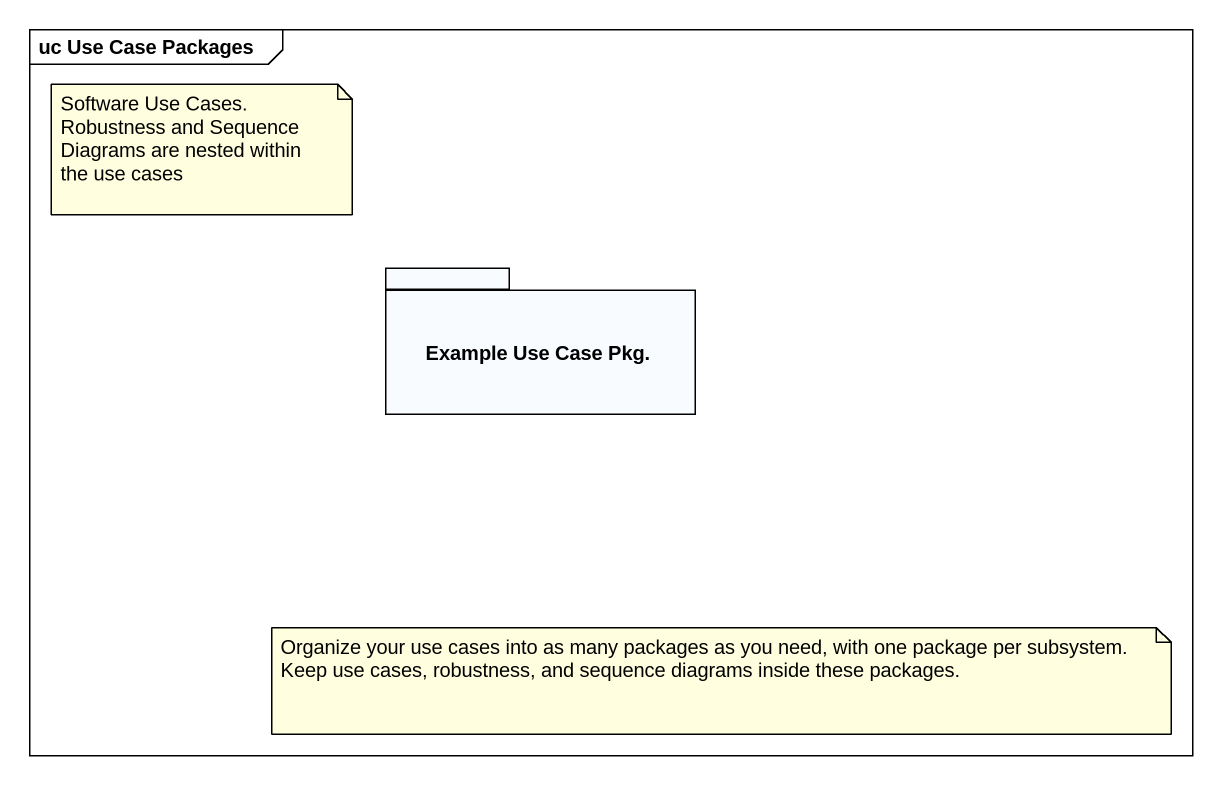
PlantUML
@startuml
mainframe uc Use Case Packages
package "Example Use Case Pkg." as Example_Use_Case_Pkg {
}
note as N1
  Software Use Cases.
  Robustness and Sequence Diagrams are nested within the use cases
end note
note as N2
  Organize your use cases into as many packages as you need, with one package per subsystem.
  Keep use cases, robustness, and sequence diagrams inside these packages.
end note
@enduml
